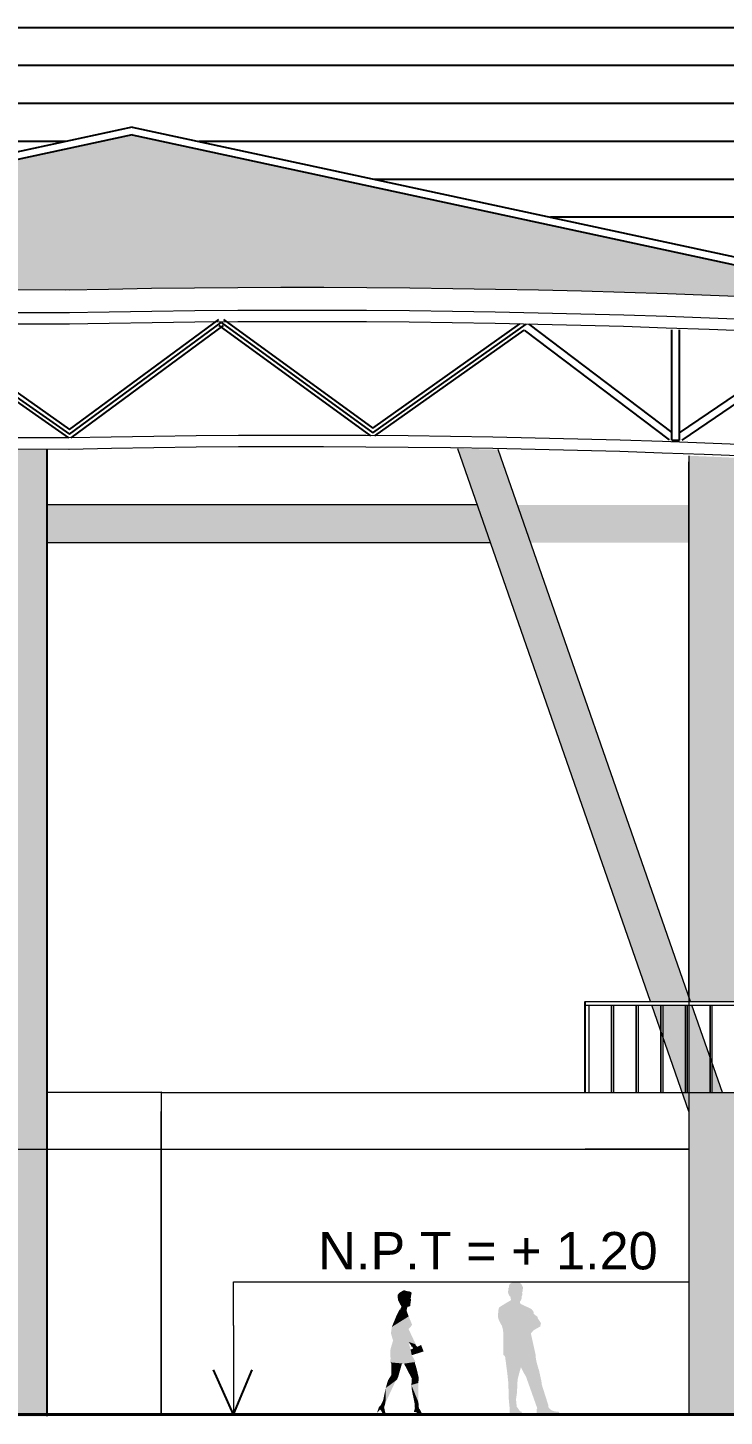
# Model space of a CAD drawing. Header units: metres. Extents: x 2330 to 2661, y 695 to 924.
# Drawn here: x 2523 to 2532.2, y 870.37 to 888.69 of the extents above; entities that cross this region are included whole.
import ezdxf

# ---------------------------------------------------------------- set-up
doc = ezdxf.new("R2010")
doc.units = ezdxf.units.M
doc.header["$LTSCALE"] = 20
for name, color, linetype, lineweight in [('Aux4', 31, 'Continuous', 20), ('Columns', 30, 'Continuous', 40), ('Equipment', 22, 'Continuous', 18), ('p1', 11, 'Continuous', 13), ('People', 254, 'Continuous', 13)]:
    doc.layers.add(name, color=color, linetype=linetype, lineweight=lineweight)
doc.layers.add('Tree and Others', color=74, linetype='Continuous')
doc.styles.get("Standard").update_dxf_attribs({"font": 'arial.ttf'})

# ---------------------------------------------------------------- blocks, each defined once
blk = doc.blocks.new('*U5')
at = {"linetype": 'Continuous'}
for points in [[(2841, -5079), (2826, -5099), (2993, -5100)], [(2855, -5066), (2841, -5079), (2996, -5070)], [(2996, -5070), (2841, -5079), (2993, -5100)], [(2901, -5041), (2855, -5066), (2950, -5054)], [(2950, -5054), (2855, -5066), (2996, -5070)], [(2968, -5054), (2950, -5054), (2996, -5070)], [(2826, -5099), (2828, -5158), (2993, -5100)], [(2993, -5100), (2828, -5158), (2987, -5104)], [(2987, -5104), (2828, -5158), (2987, -5130)], [(2987, -5130), (2828, -5158), (2982, -5138)], [(2982, -5138), (2828, -5158), (2989, -5152)], [(2989, -5152), (2828, -5158), (2978, -5237)], [(2828, -5158), (2872, -5243), (2978, -5237)], [(2872, -5243), (2854, -5281), (2945, -5245)], [(2945, -5245), (2854, -5281), (2934, -5291)], [(2978, -5237), (2872, -5243), (2945, -5245)], [(2809, -5357), (2754, -5490), (2960, -5361)], [(2960, -5361), (2754, -5490), (3002, -5462)], [(2846, -5280), (2809, -5357), (2854, -5281)], [(2854, -5281), (2809, -5357), (2934, -5291)], [(2934, -5291), (2809, -5357), (2960, -5361)], [(2754, -5490), (2743, -5569), (2958, -5514)], [(2958, -5514), (2743, -5569), (3047, -5703)], [(2743, -5569), (2769, -5657), (2957, -5673)], [(2743, -5569), (2957, -5673), (3047, -5703)], [(3002, -5462), (2754, -5490), (2986, -5488)], [(2986, -5488), (2754, -5490), (2958, -5514)], [(2738, -5759), (2734, -5840), (2984, -5767)], [(2984, -5767), (2734, -5840), (2997, -5831)], [(2769, -5657), (2738, -5759), (2957, -5673)], [(2957, -5673), (2738, -5759), (2984, -5767)], [(2957, -5673), (2981, -5703), (3047, -5703)], [(2981, -5703), (3004, -5730), (3042, -5709)], [(2981, -5703), (2998, -5734), (3004, -5730)], [(3047, -5703), (2981, -5703), (3042, -5709)], [(3014, -5754), (2984, -5767), (3143, -5790)], [(2984, -5767), (2997, -5831), (3143, -5790)], [(3042, -5709), (3004, -5730), (3067, -5733)], [(3004, -5730), (3014, -5754), (3067, -5733)], [(3067, -5733), (3014, -5754), (3143, -5790)], [(3112, -5710), (3067, -5733), (3143, -5790)], [(2740, -5875), (2731, -5923), (3045, -5916)], [(3045, -5916), (2731, -5923), (3033, -5920)], [(3033, -5920), (2731, -5923), (2903, -5939)], [(2731, -5923), (2745, -5926), (2878, -5939)], [(2731, -5923), (2878, -5939), (2903, -5939)], [(2997, -5831), (2734, -5840), (3020, -5873)], [(2734, -5840), (2740, -5875), (3020, -5873)], [(3020, -5873), (2740, -5875), (3045, -5916)], [(2745, -5926), (2749, -5970), (2878, -5939)], [(2878, -5939), (2749, -5970), (2833, -6097)], [(3033, -5920), (2903, -5939), (3057, -6001)], [(2903, -5939), (2999, -6123), (3057, -6001)], [(3143, -5790), (2997, -5831), (3008, -5833)], [(2997, -5831), (3003, -5835), (3008, -5833)], [(2749, -6076), (2707, -6143), (2833, -6097)], [(2833, -6097), (2707, -6143), (2818, -6133)], [(2749, -5970), (2749, -6076), (2833, -6097)], [(3057, -6001), (2999, -6123), (3083, -6109)], [(3083, -6109), (2999, -6123), (3079, -6175)], [(2679, -6238), (2647, -6389), (2676, -6418)], [(2803, -6146), (2679, -6238), (2676, -6418)], [(2707, -6143), (2679, -6238), (2803, -6146)], [(2818, -6133), (2707, -6143), (2803, -6146)], [(2999, -6123), (2993, -6201), (3079, -6175)], [(3079, -6175), (2993, -6201), (3079, -6409)], [(2993, -6201), (3000, -6269), (3079, -6409)], [(3000, -6269), (3031, -6417), (3079, -6409)], [(2608, -6454), (2594, -6476), (2659, -6473)], [(2614, -6454), (2608, -6454), (2659, -6473)], [(2647, -6389), (2614, -6454), (2676, -6418)], [(2676, -6418), (2614, -6454), (2659, -6473)], [(3079, -6409), (3031, -6417), (3086, -6491)], [(3031, -6417), (3036, -6485), (3086, -6491)], [(2594, -6476), (2575, -6533), (2609, -6500)], [(2609, -6500), (2575, -6533), (2580, -6537)], [(2659, -6473), (2594, -6476), (2660, -6475)], [(2660, -6475), (2594, -6476), (2609, -6500)], [(2660, -6475), (2609, -6500), (2672, -6535)], [(2609, -6500), (2627, -6520), (2672, -6535)], [(2627, -6520), (2648, -6567), (2672, -6535)], [(2672, -6535), (2648, -6567), (2712, -6566)], [(2712, -6566), (2648, -6567), (2712, -6575)], [(2648, -6567), (2669, -6571), (2712, -6575)], [(3036, -6485), (3026, -6521), (3086, -6491)], [(3086, -6491), (3026, -6521), (3095, -6494)], [(3095, -6494), (3026, -6521), (3099, -6502)], [(3099, -6502), (3026, -6521), (3119, -6545)], [(3026, -6521), (3026, -6530), (3119, -6545)], [(3026, -6530), (3057, -6535), (3119, -6545)], [(3057, -6535), (3095, -6572), (3119, -6545)], [(3119, -6545), (3095, -6572), (3167, -6569)], [(3167, -6569), (3095, -6572), (3168, -6578)], [(3095, -6572), (3132, -6576), (3168, -6578)]]:
    blk.add_solid(points, dxfattribs=at)

msp = doc.modelspace()

# ---------------------------------------------------------------- hatches: boundary and pattern name
h = msp.add_hatch(color=256)
h.set_gradient(color1=(0, 0, 255), color2=(0, 114, 153), tint=1)
h.paths.add_polyline_path([(2524.384, 887.272), (2514.358, 885.112, -0.008751), (2523.531, 885.225, -0.020129), (2534.852, 885.017)])
at = {"layer": 'People', "linetype": 'Continuous'}
msp.add_hatch(color=256, dxfattribs=at).paths.add_polyline_path([(2529.501, 871.869), (2529.5, 871.885), (2529.509, 871.891), (2529.517, 871.906), (2529.521, 871.915), (2529.522, 871.926), (2529.524, 871.935), (2529.524, 871.949), (2529.527, 871.958), (2529.531, 871.968), (2529.532, 871.978), (2529.531, 871.992), (2529.529, 871.999), (2529.533, 872.01), (2529.538, 872.022), (2529.535, 872.033), (2529.538, 872.044), (2529.543, 872.06), (2529.54, 872.072), (2529.534, 872.088), (2529.527, 872.101), (2529.511, 872.122), (2529.502, 872.13), (2529.482, 872.14), (2529.472, 872.143), (2529.461, 872.145), (2529.445, 872.145), (2529.435, 872.144), (2529.424, 872.142), (2529.41, 872.137), (2529.4, 872.133), (2529.379, 872.123), (2529.37, 872.116), (2529.359, 872.1), (2529.355, 872.081), (2529.355, 872.074), (2529.356, 872.067), (2529.348, 872.06), (2529.348, 872.046), (2529.353, 872.034), (2529.352, 872.034), (2529.341, 872.024), (2529.344, 872.004), (2529.348, 871.99), (2529.35, 871.982), (2529.356, 871.969), (2529.365, 871.954), (2529.372, 871.952), (2529.375, 871.942), (2529.378, 871.935), (2529.377, 871.925), (2529.383, 871.915), (2529.384, 871.909), (2529.381, 871.897), (2529.375, 871.899), (2529.365, 871.89), (2529.357, 871.886), (2529.347, 871.879), (2529.318, 871.863), (2529.264, 871.83), (2529.225, 871.804), (2529.218, 871.776), (2529.211, 871.708), (2529.213, 871.671), (2529.223, 871.638), (2529.241, 871.604), (2529.266, 871.555), (2529.276, 871.515), (2529.283, 871.456), (2529.283, 871.177), (2529.293, 871.174), (2529.306, 871.152), (2529.335, 870.929), (2529.349, 870.796), (2529.352, 870.613), (2529.366, 870.467), (2529.368, 870.475), (2529.364, 870.46), (2529.364, 870.429), (2529.364, 870.418), (2529.369, 870.413), (2529.385, 870.395), (2529.393, 870.395), (2529.416, 870.395), (2529.425, 870.39), (2529.443, 870.384), (2529.469, 870.377), (2529.484, 870.377), (2529.499, 870.378), (2529.524, 870.383), (2529.53, 870.387), (2529.532, 870.395), (2529.522, 870.429), (2529.503, 870.436), (2529.498, 870.441), (2529.474, 870.477), (2529.459, 870.493), (2529.449, 870.593), (2529.461, 870.674), (2529.466, 870.76), (2529.47, 870.853), (2529.488, 870.925), (2529.514, 871.016), (2529.519, 871.006), (2529.549, 870.946), (2529.58, 870.895), (2529.729, 870.477), (2529.723, 870.465), (2529.721, 870.456), (2529.72, 870.444), (2529.72, 870.425), (2529.723, 870.411), (2529.727, 870.403), (2529.739, 870.4), (2529.752, 870.399), (2529.766, 870.399), (2529.766, 870.406), (2529.772, 870.406), (2529.784, 870.406), (2529.795, 870.404), (2529.811, 870.403), (2529.826, 870.4), (2529.843, 870.398), (2529.902, 870.39), (2529.927, 870.389), (2529.941, 870.39), (2529.971, 870.393), (2530, 870.399), (2530.013, 870.401), (2530.02, 870.412), (2530.013, 870.431), (2529.993, 870.431), (2529.975, 870.432), (2529.949, 870.437), (2529.926, 870.445), (2529.911, 870.454), (2529.896, 870.466), (2529.877, 870.488), (2529.876, 870.514), (2529.787, 870.795), (2529.787, 870.804), (2529.785, 870.829), (2529.752, 870.978), (2529.744, 871), (2529.719, 871.09), (2529.711, 871.136), (2529.709, 871.176), (2529.644, 871.469), (2529.645, 871.465), (2529.657, 871.474), (2529.666, 871.483), (2529.671, 871.495), (2529.677, 871.5), (2529.719, 871.526), (2529.77, 871.554), (2529.778, 871.598), (2529.772, 871.61), (2529.76, 871.626), (2529.736, 871.662), (2529.736, 871.679), (2529.684, 871.72), (2529.682, 871.747), (2529.651, 871.786), (2529.509, 871.852), (2529.507, 871.857)])
at = {"layer": 'Tree and Others'}
h = msp.add_hatch(color=256, dxfattribs=at)
h.set_gradient(color1=(150, 154, 141), color2=(230, 234, 234), tint=1, name='INVCYLINDER')
h.paths.add_polyline_path([(2523.254, 883.131, 0.001804), (2522.254, 883.119), (2522.254, 870.37), (2523.25, 870.37), (2523.248, 874.62), (2523.254, 874.62)])
h = msp.add_hatch(color=256, dxfattribs=at)
h.set_gradient(color1=(150, 154, 141), color2=(230, 234, 234), tint=1, name='INVCYLINDER')
h.paths.add_polyline_path([(2529.212, 883.121, 0.000963), (2528.679, 883.133), (2531.224, 875.842), (2531.729, 875.842), (2531.729, 875.914)])
h.paths.add_polyline_path([(2536.745, 882.741, 0.000933), (2536.229, 882.78), (2533.807, 875.842), (2534.336, 875.842)])
h.paths.add_polyline_path([(2531.36, 875.792), (2531.242, 875.792), (2531.36, 875.453)])
h.paths.add_polyline_path([(2531.685, 875.792), (2531.385, 875.792), (2531.385, 875.381), (2531.643, 874.642), (2531.685, 874.642)])
h.paths.add_polyline_path([(2531.771, 875.792), (2531.729, 875.792), (2531.729, 874.642), (2532.01, 874.642), (2532.01, 875.108)])
h.paths.add_polyline_path([(2532.035, 875.036), (2532.035, 874.642), (2532.173, 874.642)])
h.paths.add_polyline_path([(2533.702, 875.54), (2533.402, 874.681), (2533.402, 874.642), (2533.702, 874.642)])
h.paths.add_polyline_path([(2534.144, 875.792), (2533.789, 875.792), (2533.78, 875.765), (2533.78, 874.642), (2533.918, 874.642), (2534.144, 875.29)])
h.paths.add_polyline_path([(2534.319, 875.792), (2534.169, 875.792), (2534.169, 875.361)])
h.paths.add_polyline_path([(2533.918, 874.642), (2533.78, 874.642), (2533.78, 874.392), (2533.83, 874.392)])
h.paths.add_polyline_path([(2531.729, 874.642), (2531.643, 874.642), (2531.729, 874.397)])
h = msp.add_hatch(color=256, dxfattribs=at)
h.set_gradient(color1=(150, 154, 141), color2=(230, 234, 234), tint=1, name='INVCYLINDER')
h.paths.add_polyline_path([(2532.729, 882.995, 0.001806), (2531.729, 883.04), (2531.729, 875.914), (2531.754, 875.842), (2532.729, 875.842)])
h.paths.add_polyline_path([(2533.78, 882.94, 0.001806), (2532.78, 882.992), (2532.78, 878.142), (2533.78, 878.142)])
h.paths.add_polyline_path([(2533.78, 878.142), (2532.78, 878.142), (2532.78, 875.842), (2533.78, 875.842)])
h = msp.add_hatch(color=256, dxfattribs=at)
h.set_gradient(color1=(150, 154, 141), color2=(230, 234, 234), tint=1, name='INVCYLINDER')
h.paths.add_polyline_path([(2542.255, 881.892), (2542.255, 882.201, 0.003092), (2540.552, 882.392), (2536.623, 882.392), (2536.449, 881.892)])
h.paths.add_polyline_path([(2533.78, 882.392), (2533.78, 881.892), (2535.919, 881.892), (2536.094, 882.392)])
h.paths.add_polyline_path([(2529.467, 882.392), (2529.642, 881.892), (2531.729, 881.892), (2531.729, 882.392)])
h.paths.add_polyline_path([(2529.112, 881.892), (2528.937, 882.392), (2523.254, 882.392), (2523.254, 881.892), (2523.769, 881.892)])
h = msp.add_hatch(color=256, dxfattribs=at)
h.set_gradient(color1=(150, 154, 141), color2=(230, 234, 234), tint=1, name='INVCYLINDER')
h.paths.add_polyline_path([(2532.729, 874.642), (2531.729, 874.642), (2531.729, 870.392), (2532.729, 870.392)])
h.paths.add_polyline_path([(2533.78, 874.642), (2532.78, 874.642), (2532.78, 870.392), (2533.766, 870.392), (2533.78, 870.392)])

# ---------------------------------------------------------------- linework, layer by layer
for p, q in [((2524.384, 887.375), (2513.804, 885.095)), ((2524.384, 887.272), (2514.358, 885.112)), ((2524.384, 887.375), (2535.515, 884.976)), ((2524.384, 887.272), (2534.852, 885.017))]:
    msp.add_line(p, q)
at = {"layer": 'Aux4'}
for p, q in [((2524.764, 874.642), (2523.254, 874.642)), ((2524.766, 870.392), (2524.766, 874.392)), ((2525.72, 871.569), (2525.72, 872.144)), ((2525.72, 872.144), (2531.729, 872.144)), ((2525.722, 871.569), (2525.722, 872.144)), ((2525.72, 871.569), (2525.72, 870.392)), ((2525.722, 871.569), (2525.722, 870.392))]:
    msp.add_line(p, q, dxfattribs=at)
for centre, radius, start, end in [((2522.16, 623.135), 262.093, 89.69458, 99.41371), ((2526.609, 744.565), 140.693, 76.48031, 91.2647), ((2522.16, 623.135), 261.793, 89.69458, 99.4246), ((2526.609, 744.565), 140.393, 76.48031, 91.2647), ((2522.16, 623.135), 261.643, 89.69458, 99.43005), ((2526.609, 744.565), 140.243, 76.48031, 91.2647), ((2522.16, 623.135), 260.143, 89.69458, 99.6881), ((2526.609, 744.565), 138.743, 76.48031, 91.2647), ((2522.16, 623.135), 259.993, 89.69458, 99.66876), ((2526.609, 744.565), 138.593, 76.48031, 91.2647)]:
    msp.add_arc(centre, radius, start, end, dxfattribs=at)
at = {"layer": 'Columns', "lineweight": 20}
for p, q in [((2524.764, 874.642), (2533.679, 874.642)), ((2524.764, 874.642), (2524.766, 870.392)), ((2531.729, 874.392), (2531.729, 874.397)), ((2503.253, 873.892), (2524.764, 873.892)), ((2524.764, 873.892), (2531.729, 873.892)), ((2531.729, 873.892), (2530.36, 873.892)), ((2515.383, 870.392), (2534.382, 870.392))]:
    msp.add_line(p, q, dxfattribs=at)
at = {"layer": 'Columns'}
for p, q in [((2554.381, 870.392), (2482.881, 870.392)), ((2524.38, 870.392), (2494.381, 870.392)), ((2533.766, 870.392), (2524.766, 870.392)), ((2534.381, 870.392), (2525.38, 870.392))]:
    msp.add_line(p, q, dxfattribs=at)
at = {"layer": 'Equipment'}
for p, q in [((2523.254, 870.392), (2523.254, 883.131)), ((2531.729, 883.04), (2531.729, 870.392))]:
    msp.add_line(p, q, dxfattribs=at)
at = {"layer": 'Tree and Others'}
for p, q in [((2554.151, 888.686), (2517.655, 888.686)), ((2554.151, 888.186), (2517.855, 888.186)), ((2554.151, 887.686), (2518.049, 887.686)), ((2523.506, 887.186), (2518.238, 887.186)), ((2554.151, 887.186), (2525.261, 887.186)), ((2554.151, 886.686), (2527.582, 886.686)), ((2554.151, 886.186), (2529.903, 886.186)), ((2523.557, 883.386), (2525.528, 884.838)), ((2525.587, 884.838), (2527.558, 883.404)), ((2521.557, 884.723), (2523.557, 883.324)), ((2521.558, 884.662), (2523.541, 883.275)), ((2521.567, 884.778), (2523.557, 883.386)), ((2523.557, 883.324), (2525.557, 884.798)), ((2523.575, 883.275), (2525.587, 884.758)), ((2525.528, 884.757), (2527.528, 883.302)), ((2525.557, 884.798), (2527.557, 883.343)), ((2527.557, 883.343), (2529.582, 884.777)), ((2527.558, 883.404), (2529.498, 884.779)), ((2527.586, 883.302), (2529.556, 884.698)), ((2529.556, 884.698), (2531.47, 883.25)), ((2529.618, 884.776), (2531.507, 883.348)), ((2531.507, 883.248), (2531.507, 884.699)), ((2531.507, 883.247), (2531.507, 884.698)), ((2531.607, 883.248), (2531.607, 884.699)), ((2531.607, 883.247), (2531.607, 884.698)), ((2531.607, 883.342), (2533.513, 884.639)), ((2531.642, 883.244), (2533.555, 884.547)), ((2531.507, 883.247), (2531.608, 883.245)), ((2523.254, 883.131), (2523.254, 870.37)), ((2530.36, 874.642), (2530.36, 875.842)), ((2524.769, 874.642), (2524.764, 874.642)), ((2525.72, 870.392), (2525.455, 870.981)), ((2525.722, 870.392), (2525.457, 870.981)), ((2525.72, 870.392), (2525.965, 870.981)), ((2525.722, 870.392), (2525.967, 870.981))]:
    msp.add_line(p, q, dxfattribs=at)
at = {"layer": 'Tree and Others', "lineweight": 20}
for p, q in [((2531.224, 875.842), (2528.679, 883.133)), ((2531.754, 875.842), (2529.212, 883.121)), ((2531.73, 874.392), (2531.242, 875.792)), ((2532.173, 874.642), (2531.771, 875.792))]:
    msp.add_line(p, q, dxfattribs=at)
at = {"layer": 'Tree and Others', "lineweight": 9}
for p, q in [((2531.729, 875.914), (2531.729, 882.961)), ((2528.937, 882.392), (2523.254, 882.392)), ((2529.112, 881.892), (2523.254, 881.892))]:
    msp.add_line(p, q, dxfattribs=at)
at = {"layer": 'Tree and Others', "lineweight": 5}
for p, q in [((2530.36, 874.642), (2530.36, 875.842)), ((2530.36, 875.842), (2534.336, 875.842)), ((2530.36, 875.792), (2534.469, 875.792)), ((2530.36, 875.792), (2530.36, 874.642)), ((2530.41, 875.792), (2530.41, 874.642)), ((2530.71, 874.642), (2530.71, 875.792)), ((2530.71, 875.792), (2530.71, 874.642)), ((2530.735, 875.792), (2530.735, 874.642)), ((2531.035, 874.642), (2531.035, 875.792)), ((2531.035, 875.792), (2531.035, 874.642)), ((2531.06, 875.792), (2531.06, 874.642)), ((2531.36, 874.642), (2531.36, 875.792)), ((2531.36, 875.792), (2531.36, 874.642)), ((2531.385, 875.792), (2531.385, 874.642)), ((2531.685, 874.642), (2531.685, 875.792)), ((2531.685, 875.792), (2531.685, 874.642)), ((2531.71, 875.792), (2531.71, 874.642)), ((2532.01, 874.642), (2532.01, 875.792)), ((2532.01, 875.792), (2532.01, 874.642)), ((2532.035, 875.792), (2532.035, 874.642))]:
    msp.add_line(p, q, dxfattribs=at)

# ---------------------------------------------------------------- block references
at = {"layer": 'People', "linetype": 'Continuous', "xscale": 0.001078112298273481, "yscale": 0.001078112298273481, "zscale": 0.001078112298273481}
msp.add_blockref('*U5', (2524.841, 877.467), dxfattribs=at)

# ---------------------------------------------------------------- texts
at = {"layer": 'p1'}
msp.add_text('N.P.T = + 1.20', height=0.49326, dxfattribs=at).set_placement((2526.838, 872.307))

doc.saveas('drawing.dxf')
